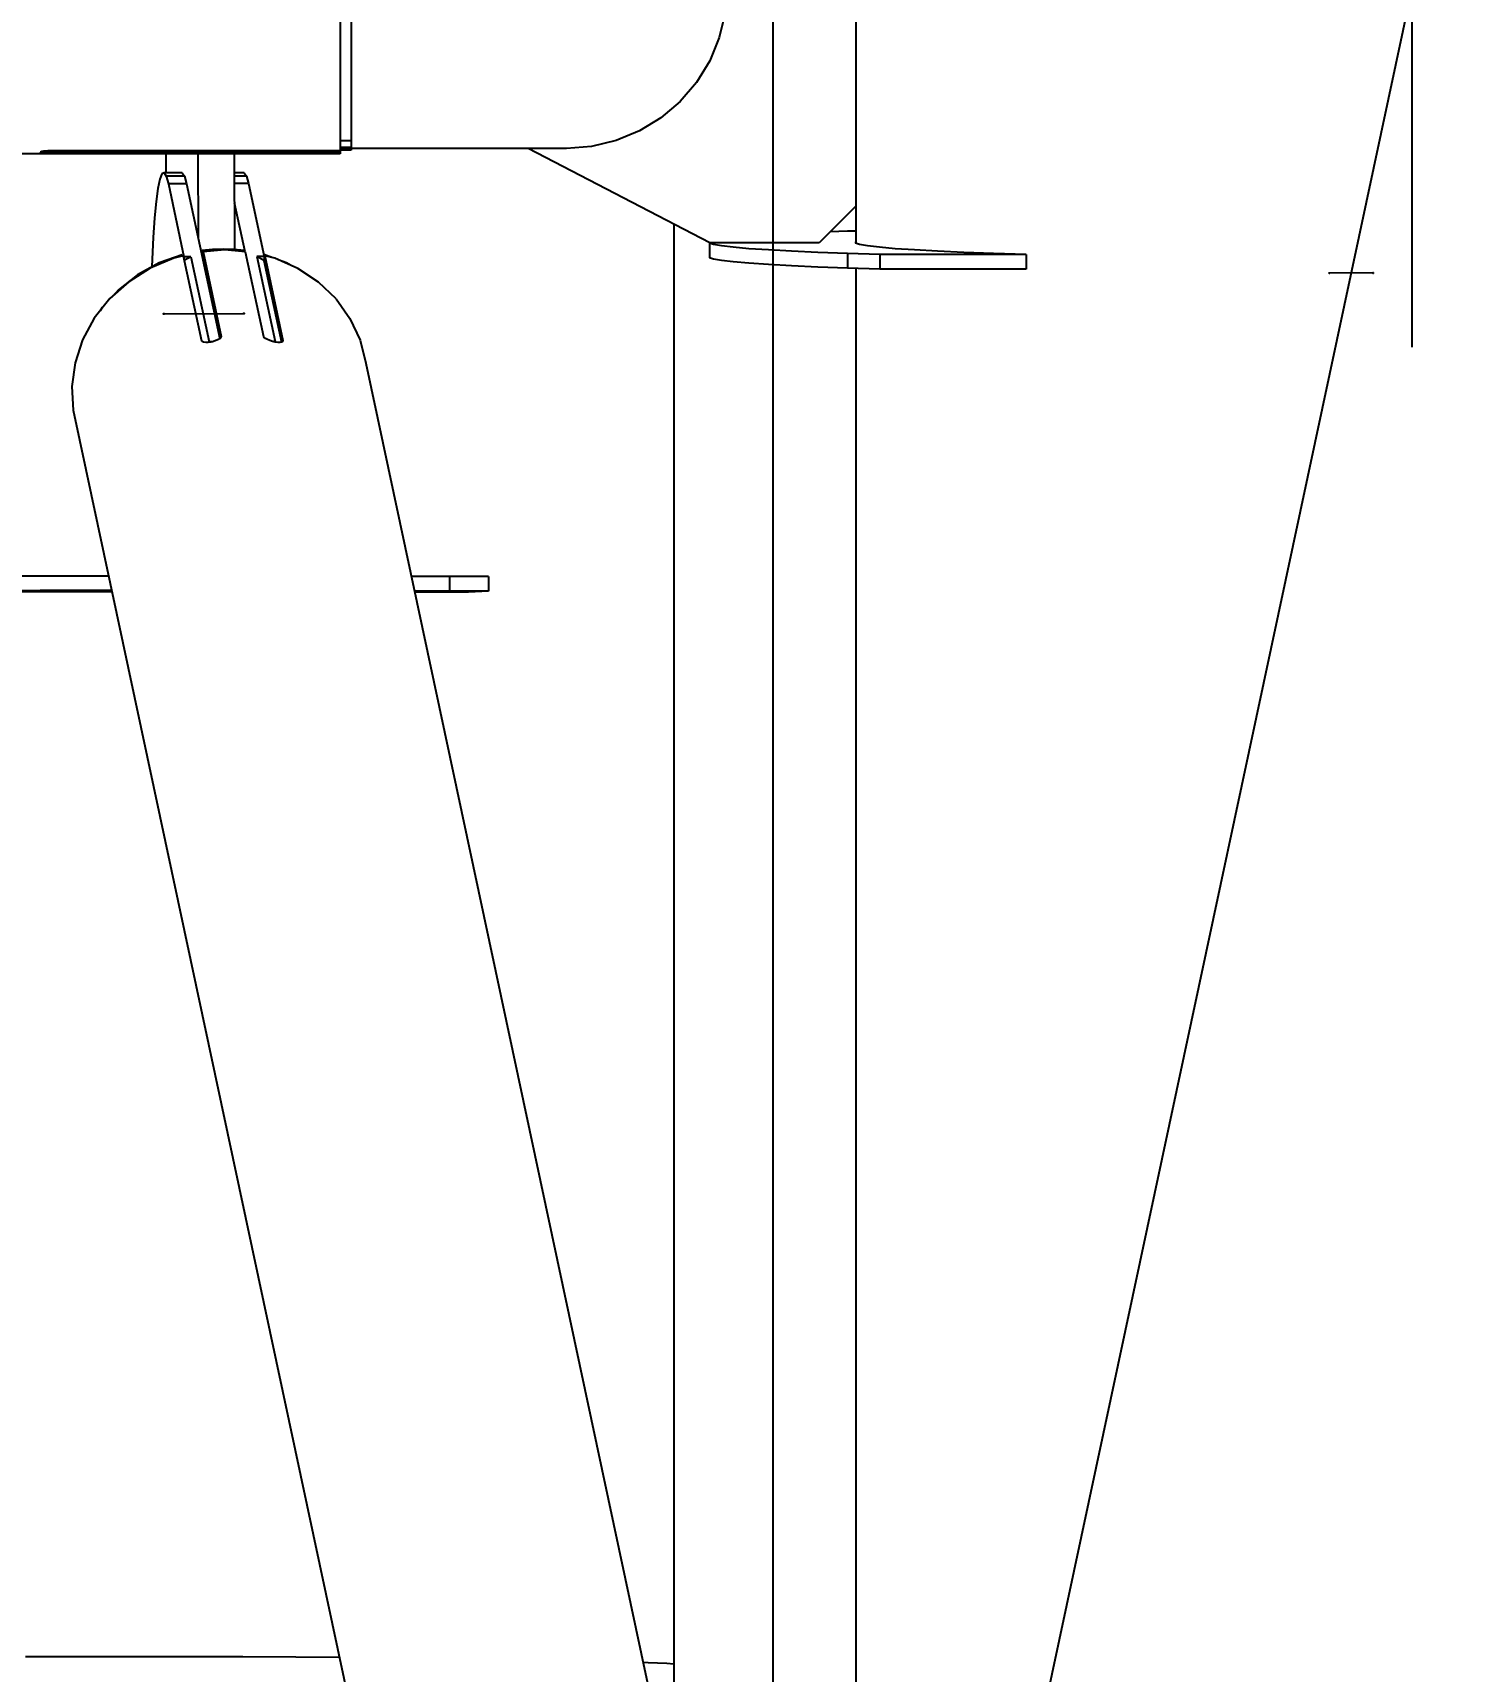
# Model space of a CAD drawing. Header units: millimetres. Extents: x 150209.93 to 150215.05, y 136675.65 to 136679.93.
# Drawn here: x 150211.3645 to 150211.40378, y 136677.58468 to 136677.62956 of the extents above; entities that cross this region are included whole.
import ezdxf

# ---------------------------------------------------------------- set-up
doc = ezdxf.new("R2010")
doc.units = ezdxf.units.MM
doc.header["$LTSCALE"] = 0.25
doc.linetypes.add('CENTER', pattern=[50.8, 31.75, -6.35, 6.35, -6.35])
doc.linetypes.add('XKITLINE00', pattern=[0])
doc.styles.add('ROMANS', font='romans.shx')
doc.dimstyles.new('MD300', dxfattribs={"dimtxt": 2.5, "dimasz": 2.5, "dimexe": 1, "dimexo": 1, "dimgap": 0.5, "dimtad": 1, "dimdec": 1, "dimlfac": 50, "dimrnd": 0.5, "dimdsep": 46, "dimtxsty": 'ROMANS', "dimcen": 1, "dimclrd": 146, "dimclre": 146, "dimclrt": 30, "dimadec": 1, "dimazin": 2, "dimtfac": 1, "dimtdec": 1, "dimtmove": 0, "dimatfit": 1, "dimfxl": 1, "dimtolj": 1, "dimtzin": 0, "dimlwd": -1, "dimlwe": -1, "dimarcsym": 0})

# ---------------------------------------------------------------- blocks, each defined once
blk = doc.blocks.new('çatıı')
at = {"color": 8, "linetype": 'CENTER'}
for p, q in [((12370, 8951.04), (12370, 10620.27)), ((12282.5, 9590.27), (12282.5, 10410.27)), ((12282.5, 9590.27), (12370, 10000.27)), ((12370, 9180.27), (12196.44, 9993.5)), ((12364.62, 9961.1), (12358.65, 9961.09)), ((12199.06, 9955.52), (12210.02, 9955.55))]:
    blk.add_line(p, q, dxfattribs=at)
at = {"color": 8, "linetype": 'XKITLINE00'}
for p, q in [((12293.8, 10030.2), (12293.8, 9970.23)), ((12223.2, 10021.5), (12223.2, 9978.58)), ((12224.7, 10019.23), (12224.7, 9978.28)), ((12275.92, 9996.7), (12275.12, 9993.34)), ((12275.12, 9993.34), (12273.8, 9990.16)), ((12273.8, 9990.16), (12271.99, 9987.21)), ((12271.99, 9987.21), (12269.75, 9984.59)), ((12269.75, 9984.59), (12267.13, 9982.35)), ((12264.18, 9980.55), (12260.99, 9979.23)), ((12267.13, 9982.35), (12264.18, 9980.55)), ((12224.7, 9979.19), (12223.2, 9979.19)), ((12223.2, 9978.58), (12223.2, 9977.44)), ((12224.7, 9978.28), (12223.2, 9978.28)), ((12254.2, 9978.15), (12223.2, 9978.15)), ((12224.7, 9977.99), (12223.2, 9977.99)), ((12224.7, 9977.93), (12223.2, 9977.93)), ((12224.7, 9978.15), (12224.7, 9977.99)), ((12224.7, 9977.99), (12224.7, 9977.93)), ((12273.8, 9965.23), (12248.96, 9978.15)), ((12257.64, 9978.42), (12254.2, 9978.15)), ((12260.99, 9979.23), (12257.64, 9978.42)), ((12223.2, 9977.44), (11986.8, 9977.44)), ((12182.11, 9977.64), (12182.11, 9977.63)), ((12182.19, 9977.61), (12182.11, 9977.63)), ((12182.36, 9977.72), (12182.19, 9977.66)), ((12182.36, 9977.59), (12182.19, 9977.61)), ((12182.6, 9977.77), (12182.36, 9977.72)), ((12182.6, 9977.58), (12182.36, 9977.59)), ((12182.89, 9977.8), (12182.6, 9977.77)), ((12182.89, 9977.58), (12182.6, 9977.58)), ((12183.2, 9977.81), (12182.89, 9977.8)), ((12182.89, 9977.8), (12182.89, 9977.58)), ((12183.2, 9977.57), (12182.89, 9977.58)), ((12183.2, 9977.81), (12183.2, 9977.57)), ((12223.2, 9977.81), (12183.2, 9977.81)), ((12223.2, 9977.57), (12183.2, 9977.57)), ((12199.33, 9977.44), (12199.34, 9974.8)), ((12203.71, 9977.44), (12203.74, 9966.01)), ((12208.69, 9977.44), (12208.72, 9964.32)), ((12198.52, 9973.96), (12198.24, 9972.69)), ((12198.81, 9974.67), (12198.52, 9973.96)), ((12199.1, 9974.8), (12198.81, 9974.67)), ((12201.59, 9974.81), (12199.1, 9974.8)), ((12199.1, 9974.8), (12199.4, 9974.34)), ((12201.89, 9974.35), (12199.4, 9974.34)), ((12199.4, 9974.34), (12199.69, 9973.32)), ((12201.59, 9974.81), (12201.89, 9974.35)), ((12201.89, 9974.35), (12202.18, 9973.32)), ((12210.06, 9974.83), (12208.69, 9974.82)), ((12210.36, 9974.37), (12208.7, 9974.37)), ((12210.06, 9974.83), (12210.36, 9974.37)), ((12210.36, 9974.37), (12210.64, 9973.34)), ((12198.24, 9972.69), (12197.99, 9970.9)), ((12199.69, 9973.32), (12201.82, 9963.32)), ((12202.18, 9973.32), (12199.69, 9973.32)), ((12202.18, 9973.32), (12206.71, 9952.09)), ((12210.64, 9973.34), (12208.7, 9973.34)), ((12210.64, 9973.34), (12212.78, 9963.34)), ((12197.99, 9970.9), (12197.78, 9968.64)), ((12208.71, 9970.75), (12210.14, 9964.03)), ((12293.8, 9970.23), (12288.8, 9965.23)), ((12293.8, 9970.23), (12293.8, 9965.18)), ((12197.78, 9968.64), (12197.6, 9965.98)), ((12268.9, 9967.78), (12268.9, 9653.69)), ((12292.65, 9966.81), (12290.29, 9966.72)), ((12293.8, 9966.85), (12292.65, 9966.81)), ((12197.6, 9965.98), (12197.47, 9963)), ((12273.76, 9965.25), (12273.76, 9965.19)), ((12274.31, 9965), (12273.76, 9965.19)), ((12273.76, 9965.19), (12273.76, 9963.19)), ((12288.8, 9965.23), (12273.8, 9965.23)), ((12275.4, 9964.81), (12274.31, 9965)), ((12277.03, 9964.62), (12275.4, 9964.81)), ((12279.18, 9964.43), (12277.03, 9964.62)), ((12281.83, 9964.26), (12279.18, 9964.43)), ((12293.8, 9965.4), (12293.76, 9965.39)), ((12293.76, 9965.39), (12293.76, 9965.19)), ((12294.31, 9965), (12293.76, 9965.19)), ((12295.4, 9964.81), (12294.31, 9965)), ((12297.03, 9964.62), (12295.4, 9964.81)), ((12299.18, 9964.43), (12297.03, 9964.62)), ((12301.83, 9964.26), (12299.18, 9964.43)), ((12198.41, 9962.47), (12195.46, 9960.85)), ((12200.45, 9963.13), (12197.21, 9961.76)), ((12197.47, 9963), (12197.44, 9961.94)), ((12201.59, 9963.61), (12198.41, 9962.47)), ((12198.41, 9962.47), (12198.45, 9962.28)), ((12201.73, 9963.44), (12200.45, 9963.13)), ((12201.59, 9963.61), (12201.63, 9963.42)), ((12201.73, 9963.44), (12204.21, 9951.82)), ((12201.82, 9963.32), (12201.81, 9963.04)), ((12202.78, 9963.32), (12201.82, 9963.32)), ((12202.78, 9963.32), (12201.86, 9962.83)), ((12202.78, 9963.32), (12205.26, 9951.69)), ((12204.3, 9964.17), (12204.27, 9963.5)), ((12205.74, 9964.32), (12204.3, 9964.17)), ((12204.3, 9964.17), (12204.42, 9963.59)), ((12204.43, 9964.01), (12204.4, 9963.14)), ((12204.42, 9963.59), (12204.4, 9962.92)), ((12204.4, 9963.14), (12206.75, 9952.13)), ((12207.41, 9964.25), (12204.43, 9964.01)), ((12204.43, 9964.01), (12206.92, 9952.39)), ((12207.19, 9964.37), (12205.74, 9964.32)), ((12205.74, 9964.32), (12205.78, 9964.12)), ((12208.64, 9964.33), (12207.19, 9964.37)), ((12210.21, 9964.02), (12207.41, 9964.25)), ((12208.64, 9964.33), (12208.68, 9964.15)), ((12210.07, 9964.18), (12208.64, 9964.33)), ((12210.07, 9964.18), (12210.11, 9964.03)), ((12210.21, 9964.02), (12212.69, 9952.39)), ((12211.81, 9963.34), (12214.3, 9951.71)), ((12212.78, 9963.34), (12211.81, 9963.34)), ((12212.76, 9962.83), (12211.81, 9963.34)), ((12212.74, 9963.64), (12212.87, 9963.06)), ((12213.97, 9963.19), (12212.74, 9963.64)), ((12212.74, 9963.64), (12212.74, 9963.52)), ((12212.78, 9963.34), (12212.76, 9962.83)), ((12212.76, 9962.83), (12215.15, 9951.63)), ((12212.88, 9963.47), (12212.85, 9962.56)), ((12212.87, 9963.06), (12212.85, 9962.43)), ((12212.85, 9962.56), (12215.18, 9951.64)), ((12212.88, 9963.47), (12215.36, 9951.84)), ((12214.28, 9963.11), (12212.88, 9963.47)), ((12217.42, 9961.73), (12214.28, 9963.11)), ((12215.84, 9962.51), (12214.73, 9962.91)), ((12215.84, 9962.51), (12215.86, 9962.42)), ((12216.51, 9962.13), (12215.84, 9962.51)), ((12274.31, 9963), (12273.76, 9963.19)), ((12275.4, 9962.81), (12274.31, 9963)), ((12277.03, 9962.62), (12275.4, 9962.81)), ((12279.18, 9962.43), (12277.03, 9962.62)), ((12281.83, 9962.26), (12279.18, 9962.43)), ((12284.98, 9964.09), (12281.83, 9964.26)), ((12284.98, 9962.09), (12281.83, 9962.26)), ((12288.59, 9963.92), (12284.98, 9964.09)), ((12292.65, 9963.77), (12288.59, 9963.92)), ((12297.11, 9963.63), (12292.65, 9963.77)), ((12292.65, 9963.77), (12292.65, 9961.77)), ((12317.11, 9963.63), (12297.11, 9963.63)), ((12297.11, 9963.63), (12297.11, 9961.63)), ((12304.98, 9964.09), (12301.83, 9964.26)), ((12308.59, 9963.92), (12304.98, 9964.09)), ((12312.65, 9963.77), (12308.59, 9963.92)), ((12317.11, 9963.63), (12312.65, 9963.77)), ((12317.11, 9963.63), (12317.11, 9961.63)), ((12195.46, 9960.85), (12192.84, 9958.8)), ((12197.21, 9961.76), (12194.25, 9959.89)), ((12220.24, 9959.85), (12217.42, 9961.73)), ((12288.59, 9961.92), (12284.98, 9962.09)), ((12292.65, 9961.77), (12288.59, 9961.92)), ((12297.11, 9961.63), (12292.65, 9961.77)), ((12293.8, 9961.74), (12293.8, 9384.79)), ((12317.11, 9961.63), (12297.11, 9961.63)), ((12194.25, 9959.89), (12191.66, 9957.59)), ((12192.84, 9958.8), (12192.07, 9957.95)), ((12222.64, 9957.54), (12220.24, 9959.85)), ((12191.66, 9957.59), (12189.54, 9954.92)), ((12190.63, 9956.37), (12190.34, 9955.92)), ((12191.16, 9956.96), (12190.63, 9956.37)), ((12222.64, 9957.54), (12224.55, 9954.87)), ((12189.54, 9954.92), (12187.93, 9951.96)), ((12224.55, 9954.87), (12225.93, 9951.91)), ((12187.93, 9951.96), (12186.9, 9948.82)), ((12204.21, 9951.82), (12204.31, 9951.7)), ((12204.51, 9951.61), (12204.31, 9951.7)), ((12204.79, 9951.57), (12204.51, 9951.61)), ((12205.12, 9951.57), (12204.79, 9951.57)), ((12205.26, 9951.69), (12205.04, 9951.57)), ((12205.48, 9951.62), (12205.12, 9951.57)), ((12205.77, 9951.69), (12205.26, 9951.69)), ((12205.85, 9951.71), (12205.48, 9951.62)), ((12206.2, 9951.84), (12205.85, 9951.71)), ((12206.45, 9951.97), (12206.2, 9951.84)), ((12206.5, 9951.98), (12206.45, 9951.97)), ((12206.72, 9952.1), (12206.5, 9951.98)), ((12206.87, 9952.24), (12206.72, 9952.1)), ((12206.92, 9952.39), (12206.87, 9952.24)), ((12212.69, 9952.39), (12212.8, 9952.25)), ((12213, 9952.11), (12212.8, 9952.25)), ((12213.27, 9951.98), (12213, 9952.11)), ((12213.48, 9951.92), (12213.27, 9951.98)), ((12213.59, 9951.87), (12213.48, 9951.92)), ((12213.95, 9951.74), (12213.59, 9951.87)), ((12214.31, 9951.65), (12213.95, 9951.74)), ((12214.3, 9951.71), (12214.06, 9951.71)), ((12214.45, 9951.63), (12214.3, 9951.71)), ((12214.65, 9951.6), (12214.31, 9951.65)), ((12214.95, 9951.6), (12214.65, 9951.6)), ((12215.17, 9951.64), (12214.95, 9951.6)), ((12215.32, 9951.72), (12215.17, 9951.64)), ((12215.36, 9951.84), (12215.32, 9951.72)), ((12225.93, 9951.91), (12226.71, 9948.76)), ((12186.9, 9948.82), (12186.46, 9945.57)), ((12226.71, 9948.76), (12268.9, 9751.1)), ((12186.46, 9945.57), (12186.64, 9942.32)), ((12186.64, 9942.32), (12259.38, 9601.49)), ((12182.15, 9919.6), (12175.87, 9919.59)), ((12188.54, 9919.6), (12182.15, 9919.6)), ((12191.49, 9919.6), (12188.54, 9919.6)), ((12238.16, 9919.55), (12232.95, 9919.56)), ((12243.5, 9919.53), (12238.16, 9919.55)), ((12238.16, 9919.55), (12238.16, 9917.55)), ((12182.15, 9917.6), (12175.87, 9917.59)), ((12185.8, 9917.46), (12179.41, 9917.45)), ((12188.54, 9917.6), (12182.15, 9917.6)), ((12191.94, 9917.46), (12185.8, 9917.46)), ((12191.91, 9917.6), (12188.54, 9917.6)), ((12238.16, 9917.55), (12233.37, 9917.56)), ((12235.42, 9917.4), (12233.41, 9917.41)), ((12235.42, 9917.56), (12235.42, 9917.4)), ((12240.76, 9917.39), (12235.42, 9917.4)), ((12243.5, 9917.53), (12238.16, 9917.55)), ((12240.76, 9917.54), (12240.76, 9917.39)), ((12243.5, 9917.53), (12240.76, 9917.39)), ((12243.5, 9919.53), (12243.5, 9917.53)), ((12187.53, 9771.6), (12180.13, 9771.58)), ((12195, 9771.61), (12187.53, 9771.6)), ((12202.46, 9771.6), (12195, 9771.61)), ((12209.86, 9771.58), (12202.46, 9771.6)), ((12217.12, 9771.55), (12209.86, 9771.58)), ((12217.12, 9771.55), (12209.86, 9771.58)), ((12223.09, 9771.51), (12217.12, 9771.55)), ((12223.09, 9771.51), (12217.12, 9771.55)), ((12265.39, 9770.79), (12264.69, 9770.82)), ((12265.39, 9770.79), (12264.69, 9770.82)), ((12267.91, 9770.67), (12265.39, 9770.79)), ((12267.91, 9770.67), (12265.39, 9770.79)), ((12268.9, 9770.6), (12267.91, 9770.67)), ((12268.9, 9770.6), (12267.91, 9770.67))]:
    blk.add_line(p, q, dxfattribs=at)
for centre in [(12358.65, 9961.09), (12364.62, 9961.1), (12199.06, 9955.52), (12210.02, 9955.55)]:
    blk.add_circle(centre, 0.05, dxfattribs=at)
blk = doc.blocks.new('*D4')
at = {"color": 146, "transparency": 16777216}
for p, q in [((150211.389635, 136678.626031), (150212.053944, 136678.624802)), ((150211.358006, 136677.744973), (150211.357786, 136677.626088)), ((150212.082314, 136677.743633), (150212.082095, 136677.624748))]:
    blk.add_line(p, q, dxfattribs=at)
for points in [[(150211.389644, 136678.631031), (150211.389626, 136678.621031), (150211.359635, 136678.626086)], [(150212.053953, 136678.629802), (150212.053935, 136678.619802), (150212.083944, 136678.624747)]]:
    blk.add_solid(points, dxfattribs=at)
at = {"layer": 'DEFPOINTS', "color": 0, "transparency": 16777216}
for p in [(150211.359855, 136678.744971), (150212.084164, 136678.743631), (150212.083944, 136678.624747)]:
    blk.add_point(p, dxfattribs=at)
at = {"color": 30, "transparency": 16777216, "insert": (150211.721836, 136678.650416), "char_height": 0.03, "attachment_point": 5, "rotation": 359.894, "style": 'ROMANS'}
blk.add_mtext('\\A1;36', dxfattribs=at)

msp = doc.modelspace()

# ---------------------------------------------------------------- block references
at = {"xscale": 0.0002000170049888334, "yscale": 0.0002000170049888334, "zscale": 0.0002000170049888334}
msp.add_blockref('çatıı', (150208.928067, 136675.630592), dxfattribs=at)

# ---------------------------------------------------------------- dimensions: what is measured, and where the dimension line sits
dim = msp.add_aligned_dim(p1=(150211.359855, 136678.744971), p2=(150212.084164, 136678.743631), distance=-0.118885, dimstyle='MD300', override={"dimtxt": 0.03, "dimasz": 0.03, "dimgap": 0.01})
dim.commit()
dim.dimension.update_dxf_attribs({"geometry": '*D4', "text_midpoint": (150211.721836, 136678.650416)})

doc.saveas('drawing.dxf')
